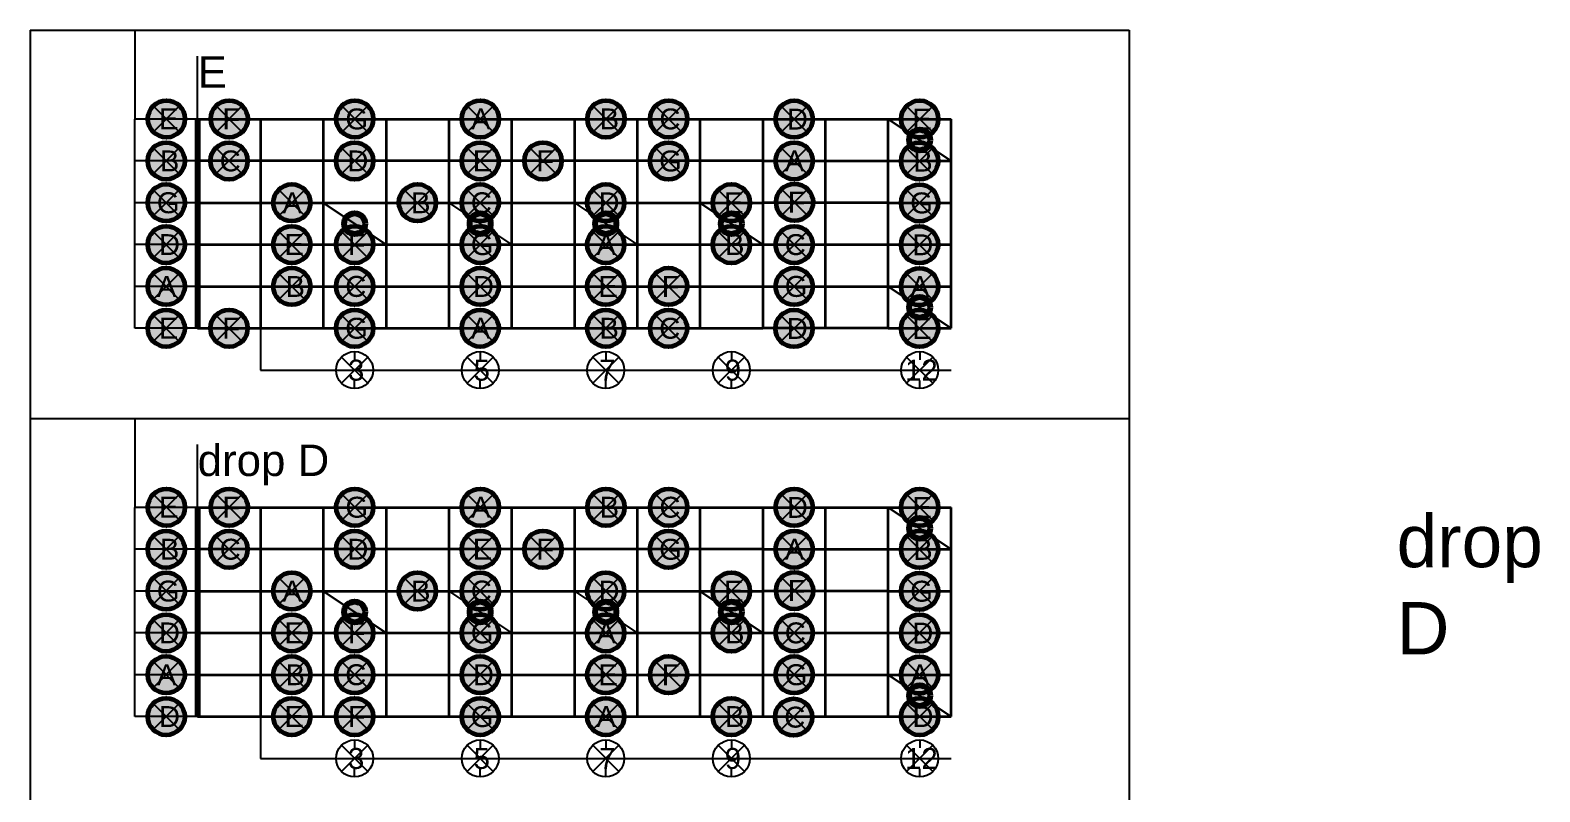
# Model space of a CAD drawing. Header units: inches. Extents: x 25 to 466, y -461 to -164.
# Drawn here: x 177.5 to 466, y -309.9 to -164.2 of the extents above; entities that cross this region are included whole.
import ezdxf

# ---------------------------------------------------------------- set-up
doc = ezdxf.new("R2010")
doc.units = ezdxf.units.IN
doc.header["$MEASUREMENT"] = 0
for name, color, linetype, lineweight in [('0th fret', 7, 'Continuous', 120), ('frets', 7, 'Continuous', 35), ('krugovi', 7, 'Continuous', 60), ('linija1mm', 7, 'Continuous', 100)]:
    doc.layers.add(name, color=color, linetype=linetype, lineweight=lineweight)
doc.layers.add('invisible', color=110, linetype='Continuous', plot=False)
doc.layers.add('naslovi', color=5, linetype='Continuous')
doc.styles.get("Standard").update_dxf_attribs({"font": 'arial.ttf'})

msp = doc.modelspace()

# ---------------------------------------------------------------- hatches: boundary and pattern name
at = {"layer": 'frets'}
h = msp.add_hatch(color=255, dxfattribs=at)
h.dxf.hatch_style = 1
edge = h.paths.add_edge_path()
edge.add_arc((203.49, -181.2), 3.54, 0, 360)
h = msp.add_hatch(color=255, dxfattribs=at)
h.dxf.hatch_style = 1
edge = h.paths.add_edge_path()
edge.add_arc((215.49, -181.2), 3.54, 0, 360)
h = msp.add_hatch(color=255, dxfattribs=at)
h.dxf.hatch_style = 1
edge = h.paths.add_edge_path()
edge.add_arc((239.49, -181.2), 3.54, 0, 360)
h = msp.add_hatch(color=255, dxfattribs=at)
h.dxf.hatch_style = 1
edge = h.paths.add_edge_path()
edge.add_arc((263.49, -181.2), 3.54, 0, 360)
h = msp.add_hatch(color=255, dxfattribs=at)
h.dxf.hatch_style = 1
edge = h.paths.add_edge_path()
edge.add_arc((287.49, -181.2), 3.54, 0, 360)
h = msp.add_hatch(color=255, dxfattribs=at)
h.dxf.hatch_style = 1
edge = h.paths.add_edge_path()
edge.add_arc((299.49, -181.2), 3.54, 0, 360)
h = msp.add_hatch(color=255, dxfattribs=at)
h.dxf.hatch_style = 1
edge = h.paths.add_edge_path()
edge.add_arc((323.46, -181.23), 3.54, 0, 360)
h = msp.add_hatch(color=255, dxfattribs=at)
h.dxf.hatch_style = 1
edge = h.paths.add_edge_path()
edge.add_arc((347.46, -181.23), 3.54, 0, 360)
h = msp.add_hatch(color=255, dxfattribs=at)
h.dxf.hatch_style = 1
edge = h.paths.add_edge_path()
edge.add_arc((203.46, -189.23), 3.54, 0, 360)
h = msp.add_hatch(color=255, dxfattribs=at)
h.dxf.hatch_style = 1
edge = h.paths.add_edge_path()
edge.add_arc((215.46, -189.23), 3.54, 0, 360)
h = msp.add_hatch(color=255, dxfattribs=at)
h.dxf.hatch_style = 1
edge = h.paths.add_edge_path()
edge.add_arc((239.46, -189.23), 3.54, 0, 360)
h = msp.add_hatch(color=255, dxfattribs=at)
h.dxf.hatch_style = 1
edge = h.paths.add_edge_path()
edge.add_arc((263.46, -189.23), 3.54, 0, 360)
h = msp.add_hatch(color=255, dxfattribs=at)
h.dxf.hatch_style = 1
edge = h.paths.add_edge_path()
edge.add_arc((275.46, -189.23), 3.54, 0, 360)
h = msp.add_hatch(color=255, dxfattribs=at)
h.dxf.hatch_style = 1
edge = h.paths.add_edge_path()
edge.add_arc((299.45, -189.24), 3.54, 0, 360)
h = msp.add_hatch(color=255, dxfattribs=at)
h.dxf.hatch_style = 1
edge = h.paths.add_edge_path()
edge.add_arc((323.46, -189.23), 3.54, 0, 360)
h = msp.add_hatch(color=255, dxfattribs=at)
h.dxf.hatch_style = 1
edge = h.paths.add_edge_path()
edge.add_arc((347.43, -189.26), 3.54, 0, 360)
h = msp.add_hatch(color=255, dxfattribs=at)
h.dxf.hatch_style = 1
edge = h.paths.add_edge_path()
edge.add_arc((203.46, -197.23), 3.54, 0, 360)
h = msp.add_hatch(color=255, dxfattribs=at)
h.dxf.hatch_style = 1
edge = h.paths.add_edge_path()
edge.add_arc((227.46, -197.23), 3.54, 0, 360)
h = msp.add_hatch(color=255, dxfattribs=at)
h.dxf.hatch_style = 1
edge = h.paths.add_edge_path()
edge.add_arc((251.46, -197.23), 3.54, 0, 360)
h = msp.add_hatch(color=255, dxfattribs=at)
h.dxf.hatch_style = 1
edge = h.paths.add_edge_path()
edge.add_arc((263.46, -197.23), 3.54, 0, 360)
h = msp.add_hatch(color=255, dxfattribs=at)
h.dxf.hatch_style = 1
edge = h.paths.add_edge_path()
edge.add_arc((287.46, -197.23), 3.54, 0, 360)
h = msp.add_hatch(color=255, dxfattribs=at)
h.dxf.hatch_style = 1
edge = h.paths.add_edge_path()
edge.add_arc((311.46, -197.23), 3.54, 0, 360)
h = msp.add_hatch(color=255, dxfattribs=at)
h.dxf.hatch_style = 1
edge = h.paths.add_edge_path()
edge.add_arc((323.54, -197.14), 3.54, 0, 360)
h = msp.add_hatch(color=255, dxfattribs=at)
h.dxf.hatch_style = 1
edge = h.paths.add_edge_path()
edge.add_arc((347.43, -197.26), 3.54, 0, 360)
h = msp.add_hatch(color=255, dxfattribs=at)
h.dxf.hatch_style = 1
edge = h.paths.add_edge_path()
edge.add_arc((203.46, -205.23), 3.54, 0, 360)
h = msp.add_hatch(color=255, dxfattribs=at)
h.dxf.hatch_style = 1
edge = h.paths.add_edge_path()
edge.add_arc((227.46, -205.23), 3.54, 0, 360)
h = msp.add_hatch(color=255, dxfattribs=at)
h.dxf.hatch_style = 1
edge = h.paths.add_edge_path()
edge.add_arc((239.46, -205.23), 3.54, 0, 360)
h = msp.add_hatch(color=255, dxfattribs=at)
h.dxf.hatch_style = 1
edge = h.paths.add_edge_path()
edge.add_arc((263.46, -205.23), 3.54, 0, 360)
h = msp.add_hatch(color=255, dxfattribs=at)
h.dxf.hatch_style = 1
edge = h.paths.add_edge_path()
edge.add_arc((287.46, -205.23), 3.54, 0, 360)
h = msp.add_hatch(color=255, dxfattribs=at)
h.dxf.hatch_style = 1
edge = h.paths.add_edge_path()
edge.add_arc((311.46, -205.23), 3.54, 0, 360)
h = msp.add_hatch(color=255, dxfattribs=at)
h.dxf.hatch_style = 1
edge = h.paths.add_edge_path()
edge.add_arc((323.46, -205.23), 3.54, 0, 360)
h = msp.add_hatch(color=255, dxfattribs=at)
h.dxf.hatch_style = 1
edge = h.paths.add_edge_path()
edge.add_arc((347.43, -205.26), 3.54, 0, 360)
h = msp.add_hatch(color=255, dxfattribs=at)
h.dxf.hatch_style = 1
edge = h.paths.add_edge_path()
edge.add_arc((203.46, -213.23), 3.54, 0, 360)
h = msp.add_hatch(color=255, dxfattribs=at)
h.dxf.hatch_style = 1
edge = h.paths.add_edge_path()
edge.add_arc((227.46, -213.23), 3.54, 0, 360)
h = msp.add_hatch(color=255, dxfattribs=at)
h.dxf.hatch_style = 1
edge = h.paths.add_edge_path()
edge.add_arc((239.46, -213.23), 3.54, 0, 360)
h = msp.add_hatch(color=255, dxfattribs=at)
h.dxf.hatch_style = 1
edge = h.paths.add_edge_path()
edge.add_arc((263.46, -213.23), 3.54, 0, 360)
h = msp.add_hatch(color=255, dxfattribs=at)
h.dxf.hatch_style = 1
edge = h.paths.add_edge_path()
edge.add_arc((287.46, -213.23), 3.54, 0, 360)
h = msp.add_hatch(color=255, dxfattribs=at)
h.dxf.hatch_style = 1
edge = h.paths.add_edge_path()
edge.add_arc((299.46, -213.23), 3.54, 0, 360)
h = msp.add_hatch(color=255, dxfattribs=at)
h.dxf.hatch_style = 1
edge = h.paths.add_edge_path()
edge.add_arc((323.46, -213.23), 3.54, 0, 360)
h = msp.add_hatch(color=255, dxfattribs=at)
h.dxf.hatch_style = 1
edge = h.paths.add_edge_path()
edge.add_arc((347.43, -213.26), 3.54, 0, 360)
h = msp.add_hatch(color=255, dxfattribs=at)
h.dxf.hatch_style = 1
edge = h.paths.add_edge_path()
edge.add_arc((203.46, -221.23), 3.54, 0, 360)
h = msp.add_hatch(color=255, dxfattribs=at)
h.dxf.hatch_style = 1
edge = h.paths.add_edge_path()
edge.add_arc((215.46, -221.23), 3.54, 0, 360)
h = msp.add_hatch(color=255, dxfattribs=at)
h.dxf.hatch_style = 1
edge = h.paths.add_edge_path()
edge.add_arc((239.46, -221.23), 3.54, 0, 360)
h = msp.add_hatch(color=255, dxfattribs=at)
h.dxf.hatch_style = 1
edge = h.paths.add_edge_path()
edge.add_arc((263.46, -221.23), 3.54, 0, 360)
h = msp.add_hatch(color=255, dxfattribs=at)
h.dxf.hatch_style = 1
edge = h.paths.add_edge_path()
edge.add_arc((287.46, -221.23), 3.54, 0, 360)
h = msp.add_hatch(color=255, dxfattribs=at)
h.dxf.hatch_style = 1
edge = h.paths.add_edge_path()
edge.add_arc((299.46, -221.23), 3.54, 0, 360)
h = msp.add_hatch(color=255, dxfattribs=at)
h.dxf.hatch_style = 1
edge = h.paths.add_edge_path()
edge.add_arc((323.43, -221.26), 3.54, 0, 360)
h = msp.add_hatch(color=255, dxfattribs=at)
h.dxf.hatch_style = 1
edge = h.paths.add_edge_path()
edge.add_arc((347.43, -221.26), 3.54, 0, 360)
h = msp.add_hatch(color=255, dxfattribs=at)
h.dxf.hatch_style = 1
edge = h.paths.add_edge_path()
edge.add_arc((203.49, -255.45), 3.54, 0, 360)
h = msp.add_hatch(color=255, dxfattribs=at)
h.dxf.hatch_style = 1
edge = h.paths.add_edge_path()
edge.add_arc((215.49, -255.45), 3.54, 0, 360)
h = msp.add_hatch(color=255, dxfattribs=at)
h.dxf.hatch_style = 1
edge = h.paths.add_edge_path()
edge.add_arc((239.49, -255.45), 3.54, 0, 360)
h = msp.add_hatch(color=255, dxfattribs=at)
h.dxf.hatch_style = 1
edge = h.paths.add_edge_path()
edge.add_arc((263.49, -255.45), 3.54, 0, 360)
h = msp.add_hatch(color=255, dxfattribs=at)
h.dxf.hatch_style = 1
edge = h.paths.add_edge_path()
edge.add_arc((287.49, -255.45), 3.54, 0, 360)
h = msp.add_hatch(color=255, dxfattribs=at)
h.dxf.hatch_style = 1
edge = h.paths.add_edge_path()
edge.add_arc((299.49, -255.45), 3.54, 0, 360)
h = msp.add_hatch(color=255, dxfattribs=at)
h.dxf.hatch_style = 1
edge = h.paths.add_edge_path()
edge.add_arc((323.46, -255.48), 3.54, 0, 360)
h = msp.add_hatch(color=255, dxfattribs=at)
h.dxf.hatch_style = 1
edge = h.paths.add_edge_path()
edge.add_arc((347.46, -255.48), 3.54, 0, 360)
h = msp.add_hatch(color=255, dxfattribs=at)
h.dxf.hatch_style = 1
edge = h.paths.add_edge_path()
edge.add_arc((203.46, -263.48), 3.54, 0, 360)
h = msp.add_hatch(color=255, dxfattribs=at)
h.dxf.hatch_style = 1
edge = h.paths.add_edge_path()
edge.add_arc((215.46, -263.48), 3.54, 0, 360)
h = msp.add_hatch(color=255, dxfattribs=at)
h.dxf.hatch_style = 1
edge = h.paths.add_edge_path()
edge.add_arc((239.46, -263.48), 3.54, 0, 360)
h = msp.add_hatch(color=255, dxfattribs=at)
h.dxf.hatch_style = 1
edge = h.paths.add_edge_path()
edge.add_arc((263.46, -263.48), 3.54, 0, 360)
h = msp.add_hatch(color=255, dxfattribs=at)
h.dxf.hatch_style = 1
edge = h.paths.add_edge_path()
edge.add_arc((275.46, -263.48), 3.54, 0, 360)
h = msp.add_hatch(color=255, dxfattribs=at)
h.dxf.hatch_style = 1
edge = h.paths.add_edge_path()
edge.add_arc((299.45, -263.49), 3.54, 0, 360)
h = msp.add_hatch(color=255, dxfattribs=at)
h.dxf.hatch_style = 1
edge = h.paths.add_edge_path()
edge.add_arc((323.46, -263.48), 3.54, 0, 360)
h = msp.add_hatch(color=255, dxfattribs=at)
h.dxf.hatch_style = 1
edge = h.paths.add_edge_path()
edge.add_arc((347.43, -263.51), 3.54, 0, 360)
h = msp.add_hatch(color=255, dxfattribs=at)
h.dxf.hatch_style = 1
edge = h.paths.add_edge_path()
edge.add_arc((203.46, -271.48), 3.54, 0, 360)
h = msp.add_hatch(color=255, dxfattribs=at)
h.dxf.hatch_style = 1
edge = h.paths.add_edge_path()
edge.add_arc((227.46, -271.48), 3.54, 0, 360)
h = msp.add_hatch(color=255, dxfattribs=at)
h.dxf.hatch_style = 1
edge = h.paths.add_edge_path()
edge.add_arc((251.46, -271.48), 3.54, 0, 360)
h = msp.add_hatch(color=255, dxfattribs=at)
h.dxf.hatch_style = 1
edge = h.paths.add_edge_path()
edge.add_arc((263.46, -271.48), 3.54, 0, 360)
h = msp.add_hatch(color=255, dxfattribs=at)
h.dxf.hatch_style = 1
edge = h.paths.add_edge_path()
edge.add_arc((287.46, -271.48), 3.54, 0, 360)
h = msp.add_hatch(color=255, dxfattribs=at)
h.dxf.hatch_style = 1
edge = h.paths.add_edge_path()
edge.add_arc((311.46, -271.48), 3.54, 0, 360)
h = msp.add_hatch(color=255, dxfattribs=at)
h.dxf.hatch_style = 1
edge = h.paths.add_edge_path()
edge.add_arc((323.54, -271.39), 3.54, 0, 360)
h = msp.add_hatch(color=255, dxfattribs=at)
h.dxf.hatch_style = 1
edge = h.paths.add_edge_path()
edge.add_arc((347.43, -271.51), 3.54, 0, 360)
h = msp.add_hatch(color=255, dxfattribs=at)
h.dxf.hatch_style = 1
edge = h.paths.add_edge_path()
edge.add_arc((203.46, -279.48), 3.54, 0, 360)
h = msp.add_hatch(color=255, dxfattribs=at)
h.dxf.hatch_style = 1
edge = h.paths.add_edge_path()
edge.add_arc((227.46, -279.48), 3.54, 0, 360)
h = msp.add_hatch(color=255, dxfattribs=at)
h.dxf.hatch_style = 1
edge = h.paths.add_edge_path()
edge.add_arc((239.46, -279.48), 3.54, 0, 360)
h = msp.add_hatch(color=255, dxfattribs=at)
h.dxf.hatch_style = 1
edge = h.paths.add_edge_path()
edge.add_arc((263.46, -279.48), 3.54, 0, 360)
h = msp.add_hatch(color=255, dxfattribs=at)
h.dxf.hatch_style = 1
edge = h.paths.add_edge_path()
edge.add_arc((287.46, -279.48), 3.54, 0, 360)
h = msp.add_hatch(color=255, dxfattribs=at)
h.dxf.hatch_style = 1
edge = h.paths.add_edge_path()
edge.add_arc((311.46, -279.48), 3.54, 0, 360)
h = msp.add_hatch(color=255, dxfattribs=at)
h.dxf.hatch_style = 1
edge = h.paths.add_edge_path()
edge.add_arc((323.46, -279.48), 3.54, 0, 360)
h = msp.add_hatch(color=255, dxfattribs=at)
h.dxf.hatch_style = 1
edge = h.paths.add_edge_path()
edge.add_arc((347.43, -279.51), 3.54, 0, 360)
h = msp.add_hatch(color=255, dxfattribs=at)
h.dxf.hatch_style = 1
edge = h.paths.add_edge_path()
edge.add_arc((203.46, -287.48), 3.54, 0, 360)
h = msp.add_hatch(color=255, dxfattribs=at)
h.dxf.hatch_style = 1
edge = h.paths.add_edge_path()
edge.add_arc((227.46, -287.48), 3.54, 0, 360)
h = msp.add_hatch(color=255, dxfattribs=at)
h.dxf.hatch_style = 1
edge = h.paths.add_edge_path()
edge.add_arc((239.46, -287.48), 3.54, 0, 360)
h = msp.add_hatch(color=255, dxfattribs=at)
h.dxf.hatch_style = 1
edge = h.paths.add_edge_path()
edge.add_arc((263.46, -287.48), 3.54, 0, 360)
h = msp.add_hatch(color=255, dxfattribs=at)
h.dxf.hatch_style = 1
edge = h.paths.add_edge_path()
edge.add_arc((287.46, -287.48), 3.54, 0, 360)
h = msp.add_hatch(color=255, dxfattribs=at)
h.dxf.hatch_style = 1
edge = h.paths.add_edge_path()
edge.add_arc((299.46, -287.48), 3.54, 0, 360)
h = msp.add_hatch(color=255, dxfattribs=at)
h.dxf.hatch_style = 1
edge = h.paths.add_edge_path()
edge.add_arc((323.46, -287.48), 3.54, 0, 360)
h = msp.add_hatch(color=255, dxfattribs=at)
h.dxf.hatch_style = 1
edge = h.paths.add_edge_path()
edge.add_arc((347.43, -287.51), 3.54, 0, 360)
h = msp.add_hatch(color=255, dxfattribs=at)
h.dxf.hatch_style = 1
edge = h.paths.add_edge_path()
edge.add_arc((203.46, -295.48), 3.54, 0, 360)
h = msp.add_hatch(color=255, dxfattribs=at)
h.dxf.hatch_style = 1
edge = h.paths.add_edge_path()
edge.add_arc((227.46, -295.48), 3.54, 0, 360)
h = msp.add_hatch(color=255, dxfattribs=at)
h.dxf.hatch_style = 1
edge = h.paths.add_edge_path()
edge.add_arc((239.46, -295.48), 3.54, 0, 360)
h = msp.add_hatch(color=255, dxfattribs=at)
h.dxf.hatch_style = 1
edge = h.paths.add_edge_path()
edge.add_arc((263.46, -295.48), 3.54, 0, 360)
h = msp.add_hatch(color=255, dxfattribs=at)
h.dxf.hatch_style = 1
edge = h.paths.add_edge_path()
edge.add_arc((287.46, -295.48), 3.54, 0, 360)
h = msp.add_hatch(color=255, dxfattribs=at)
h.dxf.hatch_style = 1
edge = h.paths.add_edge_path()
edge.add_arc((311.46, -295.48), 3.54, 0, 360)
h = msp.add_hatch(color=255, dxfattribs=at)
h.dxf.hatch_style = 1
edge = h.paths.add_edge_path()
edge.add_arc((323.35, -295.59), 3.54, 0, 360)
h = msp.add_hatch(color=255, dxfattribs=at)
h.dxf.hatch_style = 1
edge = h.paths.add_edge_path()
edge.add_arc((347.46, -295.48), 3.54, 0, 360)
at = {"layer": 'linija1mm'}
h = msp.add_hatch(color=256, dxfattribs=at)
h.dxf.hatch_style = 1
edge = h.paths.add_edge_path()
edge.add_arc((347.46, -185.23), 2, 0, 360)
h = msp.add_hatch(color=256, dxfattribs=at)
h.dxf.hatch_style = 1
edge = h.paths.add_edge_path()
edge.add_arc((239.46, -201.23), 2, 0, 360)
h = msp.add_hatch(color=256, dxfattribs=at)
h.dxf.hatch_style = 1
edge = h.paths.add_edge_path()
edge.add_arc((263.46, -201.23), 2, 0, 360)
h = msp.add_hatch(color=256, dxfattribs=at)
h.dxf.hatch_style = 1
edge = h.paths.add_edge_path()
edge.add_arc((287.46, -201.23), 2, 0, 360)
h = msp.add_hatch(color=256, dxfattribs=at)
h.dxf.hatch_style = 1
edge = h.paths.add_edge_path()
edge.add_arc((311.46, -201.23), 2, 0, 360)
h = msp.add_hatch(color=256, dxfattribs=at)
h.dxf.hatch_style = 1
edge = h.paths.add_edge_path()
edge.add_arc((347.46, -217.23), 2, 0, 360)
h = msp.add_hatch(color=256, dxfattribs=at)
h.dxf.hatch_style = 1
edge = h.paths.add_edge_path()
edge.add_arc((347.46, -259.48), 2, 0, 360)
h = msp.add_hatch(color=256, dxfattribs=at)
h.dxf.hatch_style = 1
edge = h.paths.add_edge_path()
edge.add_arc((239.46, -275.48), 2, 0, 360)
h = msp.add_hatch(color=256, dxfattribs=at)
h.dxf.hatch_style = 1
edge = h.paths.add_edge_path()
edge.add_arc((263.46, -275.48), 2, 0, 360)
h = msp.add_hatch(color=256, dxfattribs=at)
h.dxf.hatch_style = 1
edge = h.paths.add_edge_path()
edge.add_arc((287.46, -275.48), 2, 0, 360)
h = msp.add_hatch(color=256, dxfattribs=at)
h.dxf.hatch_style = 1
edge = h.paths.add_edge_path()
edge.add_arc((311.46, -275.48), 2, 0, 360)
h = msp.add_hatch(color=256, dxfattribs=at)
h.dxf.hatch_style = 1
edge = h.paths.add_edge_path()
edge.add_arc((347.46, -291.48), 2, 0, 360)

# ---------------------------------------------------------------- linework, layer by layer
for p, q in [((284.99, -178.7), (289.99, -183.7)), ((289.99, -178.7), (284.99, -183.7)), ((200.96, -186.73), (205.96, -191.73)), ((205.96, -186.73), (200.96, -191.73)), ((344.93, -186.76), (349.93, -191.76)), ((349.93, -186.76), (344.93, -191.76)), ((248.96, -194.73), (253.96, -199.73)), ((253.96, -194.73), (248.96, -199.73)), ((308.96, -202.73), (313.96, -207.73)), ((313.96, -202.73), (308.96, -207.73)), ((224.96, -210.73), (229.96, -215.73)), ((229.96, -210.73), (224.96, -215.73)), ((284.96, -218.73), (289.96, -223.73)), ((289.96, -218.73), (284.96, -223.73)), ((177.46, -238.48), (387.46, -238.48)), ((284.99, -252.95), (289.99, -257.95)), ((289.99, -252.95), (284.99, -257.95)), ((200.96, -260.98), (205.96, -265.98)), ((205.96, -260.98), (200.96, -265.98)), ((344.93, -261.01), (349.93, -266.01)), ((349.93, -261.01), (344.93, -266.01)), ((248.96, -268.98), (253.96, -273.98)), ((253.96, -268.98), (248.96, -273.98)), ((308.96, -276.98), (313.96, -281.98)), ((313.96, -276.98), (308.96, -281.98)), ((224.96, -284.98), (229.96, -289.98)), ((229.96, -284.98), (224.96, -289.98)), ((308.96, -292.98), (313.96, -297.98)), ((313.96, -292.98), (308.96, -297.98))]:
    msp.add_line(p, q)
at = {"layer": '0th fret'}
for p, q in [((209.46, -181.23), (209.46, -221.23)), ((209.46, -255.48), (209.46, -295.48))]:
    msp.add_line(p, q, dxfattribs=at)
at = {"layer": 'frets'}
for p, q in [((209.46, -181.23), (221.46, -181.23)), ((209.46, -181.23), (221.46, -181.23)), ((209.46, -181.23), (209.46, -221.23)), ((221.46, -181.23), (233.46, -181.23)), ((221.46, -181.23), (233.46, -181.23)), ((221.46, -181.23), (221.46, -221.23)), ((221.46, -181.23), (221.46, -221.23)), ((233.46, -181.23), (245.46, -181.23)), ((233.46, -181.23), (233.46, -221.23)), ((245.46, -181.23), (257.46, -181.23)), ((245.46, -181.23), (245.46, -221.23)), ((257.46, -181.23), (269.46, -181.23)), ((257.46, -181.23), (257.46, -221.23)), ((269.46, -181.23), (281.46, -181.23)), ((269.46, -181.23), (269.46, -221.23)), ((281.46, -181.23), (293.46, -181.23)), ((281.46, -181.23), (281.46, -221.23)), ((293.46, -181.23), (305.46, -181.23)), ((293.46, -181.23), (293.46, -221.23)), ((305.46, -181.23), (317.46, -181.23)), ((305.46, -181.23), (305.46, -221.23)), ((317.46, -181.23), (317.46, -221.23)), ((317.46, -181.23), (329.46, -181.23)), ((329.46, -221.23), (329.46, -181.23)), ((329.46, -181.23), (341.46, -181.23)), ((341.46, -181.23), (353.46, -181.23)), ((341.46, -221.23), (341.46, -181.23)), ((353.46, -221.23), (353.46, -181.23)), ((221.46, -189.23), (209.46, -189.23)), ((221.46, -189.23), (209.46, -189.23)), ((233.46, -189.23), (221.46, -189.23)), ((233.46, -189.23), (221.46, -189.23)), ((245.46, -189.23), (233.46, -189.23)), ((257.46, -189.23), (245.46, -189.23)), ((269.46, -189.23), (257.46, -189.23)), ((281.46, -189.23), (269.46, -189.23)), ((293.46, -189.23), (281.46, -189.23)), ((305.46, -189.23), (293.46, -189.23)), ((317.46, -189.23), (305.46, -189.23)), ((317.46, -189.23), (329.46, -189.23)), ((329.46, -189.23), (341.46, -189.23)), ((341.46, -189.23), (353.46, -189.23)), ((209.46, -197.23), (221.46, -197.23)), ((209.46, -197.23), (221.46, -197.23)), ((221.46, -197.23), (233.46, -197.23)), ((221.46, -197.23), (233.46, -197.23)), ((233.46, -197.23), (245.46, -197.23)), ((245.46, -197.23), (257.46, -197.23)), ((257.46, -197.23), (269.46, -197.23)), ((269.46, -197.23), (281.46, -197.23)), ((281.46, -197.23), (293.46, -197.23)), ((293.46, -197.23), (305.46, -197.23)), ((305.46, -197.23), (317.46, -197.23)), ((329.46, -197.23), (317.46, -197.23)), ((341.46, -197.23), (329.46, -197.23)), ((341.46, -197.23), (353.46, -197.23)), ((209.46, -205.23), (221.46, -205.23)), ((209.46, -205.23), (221.46, -205.23)), ((221.46, -205.23), (233.46, -205.23)), ((221.46, -205.23), (233.46, -205.23)), ((233.46, -205.23), (245.46, -205.23)), ((245.46, -205.23), (257.46, -205.23)), ((257.46, -205.23), (269.46, -205.23)), ((269.46, -205.23), (281.46, -205.23)), ((281.46, -205.23), (293.46, -205.23)), ((293.46, -205.23), (305.46, -205.23)), ((305.46, -205.23), (317.46, -205.23)), ((317.46, -205.23), (329.46, -205.23)), ((329.46, -205.23), (341.46, -205.23)), ((341.46, -205.23), (353.46, -205.23)), ((209.46, -213.23), (221.46, -213.23)), ((209.46, -213.23), (221.46, -213.23)), ((221.46, -213.23), (233.46, -213.23)), ((221.46, -213.23), (233.46, -213.23)), ((233.46, -213.23), (245.46, -213.23)), ((245.46, -213.23), (257.46, -213.23)), ((257.46, -213.23), (269.46, -213.23)), ((269.46, -213.23), (281.46, -213.23)), ((281.46, -213.23), (293.46, -213.23)), ((293.46, -213.23), (305.46, -213.23)), ((305.46, -213.23), (317.46, -213.23)), ((317.46, -213.23), (329.46, -213.23)), ((329.46, -213.23), (341.46, -213.23)), ((341.46, -213.23), (353.46, -213.23)), ((209.46, -221.23), (221.46, -221.23)), ((209.46, -221.23), (221.46, -221.23)), ((221.46, -221.23), (233.46, -221.23)), ((221.46, -221.23), (233.46, -221.23)), ((233.46, -221.23), (245.46, -221.23)), ((245.46, -221.23), (257.46, -221.23)), ((257.46, -221.23), (269.46, -221.23)), ((269.46, -221.23), (281.46, -221.23)), ((281.46, -221.23), (293.46, -221.23)), ((293.46, -221.23), (305.46, -221.23)), ((305.46, -221.23), (317.46, -221.23)), ((329.46, -221.23), (317.46, -221.23)), ((341.46, -221.23), (329.46, -221.23)), ((341.46, -221.23), (353.46, -221.23)), ((209.46, -255.48), (221.46, -255.48)), ((209.46, -255.48), (221.46, -255.48)), ((209.46, -255.48), (209.46, -295.48)), ((221.46, -255.48), (233.46, -255.48)), ((221.46, -255.48), (233.46, -255.48)), ((221.46, -255.48), (221.46, -295.48)), ((221.46, -255.48), (221.46, -295.48)), ((233.46, -255.48), (245.46, -255.48)), ((233.46, -255.48), (233.46, -295.48)), ((245.46, -255.48), (257.46, -255.48)), ((245.46, -255.48), (245.46, -295.48)), ((257.46, -255.48), (269.46, -255.48)), ((257.46, -255.48), (257.46, -295.48)), ((269.46, -255.48), (281.46, -255.48)), ((269.46, -255.48), (269.46, -295.48)), ((281.46, -255.48), (293.46, -255.48)), ((281.46, -255.48), (281.46, -295.48)), ((293.46, -255.48), (305.46, -255.48)), ((293.46, -255.48), (293.46, -295.48)), ((305.46, -255.48), (317.46, -255.48)), ((305.46, -255.48), (305.46, -295.48)), ((317.46, -255.48), (317.46, -295.48)), ((317.46, -255.48), (329.46, -255.48)), ((329.46, -295.48), (329.46, -255.48)), ((329.46, -255.48), (341.46, -255.48)), ((341.46, -255.48), (353.46, -255.48)), ((341.46, -295.48), (341.46, -255.48)), ((353.46, -295.48), (353.46, -255.48)), ((221.46, -263.48), (209.46, -263.48)), ((221.46, -263.48), (209.46, -263.48)), ((233.46, -263.48), (221.46, -263.48)), ((233.46, -263.48), (221.46, -263.48)), ((245.46, -263.48), (233.46, -263.48)), ((257.46, -263.48), (245.46, -263.48)), ((269.46, -263.48), (257.46, -263.48)), ((281.46, -263.48), (269.46, -263.48)), ((293.46, -263.48), (281.46, -263.48)), ((305.46, -263.48), (293.46, -263.48)), ((317.46, -263.48), (305.46, -263.48)), ((317.46, -263.48), (329.46, -263.48)), ((329.46, -263.48), (341.46, -263.48)), ((341.46, -263.48), (353.46, -263.48)), ((209.46, -271.48), (221.46, -271.48)), ((209.46, -271.48), (221.46, -271.48)), ((221.46, -271.48), (233.46, -271.48)), ((221.46, -271.48), (233.46, -271.48)), ((233.46, -271.48), (245.46, -271.48)), ((245.46, -271.48), (257.46, -271.48)), ((257.46, -271.48), (269.46, -271.48)), ((269.46, -271.48), (281.46, -271.48)), ((281.46, -271.48), (293.46, -271.48)), ((293.46, -271.48), (305.46, -271.48)), ((305.46, -271.48), (317.46, -271.48)), ((329.46, -271.48), (317.46, -271.48)), ((341.46, -271.48), (329.46, -271.48)), ((341.46, -271.48), (353.46, -271.48)), ((209.46, -279.48), (221.46, -279.48)), ((209.46, -279.48), (221.46, -279.48)), ((221.46, -279.48), (233.46, -279.48)), ((221.46, -279.48), (233.46, -279.48)), ((233.46, -279.48), (245.46, -279.48)), ((245.46, -279.48), (257.46, -279.48)), ((257.46, -279.48), (269.46, -279.48)), ((269.46, -279.48), (281.46, -279.48)), ((281.46, -279.48), (293.46, -279.48)), ((293.46, -279.48), (305.46, -279.48)), ((305.46, -279.48), (317.46, -279.48)), ((317.46, -279.48), (329.46, -279.48)), ((329.46, -279.48), (341.46, -279.48)), ((341.46, -279.48), (353.46, -279.48)), ((209.46, -287.48), (221.46, -287.48)), ((209.46, -287.48), (221.46, -287.48)), ((221.46, -287.48), (233.46, -287.48)), ((221.46, -287.48), (233.46, -287.48)), ((233.46, -287.48), (245.46, -287.48)), ((245.46, -287.48), (257.46, -287.48)), ((257.46, -287.48), (269.46, -287.48)), ((269.46, -287.48), (281.46, -287.48)), ((281.46, -287.48), (293.46, -287.48)), ((293.46, -287.48), (305.46, -287.48)), ((305.46, -287.48), (317.46, -287.48)), ((317.46, -287.48), (329.46, -287.48)), ((329.46, -287.48), (341.46, -287.48)), ((341.46, -287.48), (353.46, -287.48)), ((209.46, -295.48), (221.46, -295.48)), ((221.46, -295.48), (233.46, -295.48)), ((233.46, -295.48), (245.46, -295.48)), ((245.46, -295.48), (257.46, -295.48)), ((257.46, -295.48), (269.46, -295.48)), ((269.46, -295.48), (281.46, -295.48)), ((281.46, -295.48), (293.46, -295.48)), ((293.46, -295.48), (305.46, -295.48)), ((305.46, -295.48), (317.46, -295.48)), ((317.46, -295.48), (329.46, -295.48)), ((329.46, -295.48), (341.46, -295.48)), ((341.46, -295.48), (353.46, -295.48))]:
    msp.add_line(p, q, dxfattribs=at)
at = {"layer": 'invisible'}
for p, q in [((177.46, -164.23), (177.46, -312.73)), ((177.46, -164.23), (387.46, -164.23)), ((197.46, -164.23), (197.46, -181.23)), ((387.46, -164.23), (387.46, -312.73)), ((209.46, -181.23), (209.46, -169.23)), ((200.99, -178.7), (205.99, -183.7)), ((205.99, -178.7), (200.99, -183.7)), ((212.99, -178.7), (217.99, -183.7)), ((217.99, -178.7), (212.99, -183.7)), ((236.99, -178.7), (241.99, -183.7)), ((241.99, -178.7), (236.99, -183.7)), ((260.99, -178.7), (265.99, -183.7)), ((265.99, -178.7), (260.99, -183.7)), ((296.99, -178.7), (301.99, -183.7)), ((301.99, -178.7), (296.99, -183.7)), ((320.96, -178.73), (325.96, -183.73)), ((325.96, -178.73), (320.96, -183.73)), ((344.96, -178.73), (349.96, -183.73)), ((349.96, -178.73), (344.96, -183.73)), ((209.46, -181.23), (197.46, -181.23)), ((197.46, -221.23), (197.46, -181.23)), ((341.46, -181.23), (353.46, -189.23)), ((212.96, -186.73), (217.96, -191.73)), ((217.96, -186.73), (212.96, -191.73)), ((236.96, -186.73), (241.96, -191.73)), ((241.96, -186.73), (236.96, -191.73)), ((260.96, -186.73), (265.96, -191.73)), ((265.96, -186.73), (260.96, -191.73)), ((272.96, -186.73), (277.96, -191.73)), ((277.96, -186.73), (272.96, -191.73)), ((296.95, -186.74), (301.95, -191.74)), ((301.95, -186.74), (296.95, -191.74)), ((320.96, -186.73), (325.96, -191.73)), ((325.96, -186.73), (320.96, -191.73)), ((209.46, -189.23), (197.46, -189.23)), ((200.96, -194.73), (205.96, -199.73)), ((205.96, -194.73), (200.96, -199.73)), ((224.96, -194.73), (229.96, -199.73)), ((229.96, -194.73), (224.96, -199.73)), ((260.96, -194.73), (265.96, -199.73)), ((265.96, -194.73), (260.96, -199.73)), ((284.96, -194.73), (289.96, -199.73)), ((289.96, -194.73), (284.96, -199.73)), ((308.96, -194.73), (313.96, -199.73)), ((313.96, -194.73), (308.96, -199.73)), ((321.04, -194.64), (326.04, -199.64)), ((326.04, -194.64), (321.04, -199.64)), ((344.93, -194.76), (349.93, -199.76)), ((349.93, -194.76), (344.93, -199.76)), ((209.46, -197.23), (197.46, -197.23)), ((233.46, -197.23), (245.46, -205.23)), ((257.46, -197.23), (269.46, -205.23)), ((281.46, -197.23), (293.46, -205.23)), ((305.46, -197.23), (317.46, -205.23)), ((200.96, -202.73), (205.96, -207.73)), ((205.96, -202.73), (200.96, -207.73)), ((224.96, -202.73), (229.96, -207.73)), ((229.96, -202.73), (224.96, -207.73)), ((236.96, -202.73), (241.96, -207.73)), ((241.96, -202.73), (236.96, -207.73)), ((260.96, -202.73), (265.96, -207.73)), ((265.96, -202.73), (260.96, -207.73)), ((284.96, -202.73), (289.96, -207.73)), ((289.96, -202.73), (284.96, -207.73)), ((320.96, -202.73), (325.96, -207.73)), ((325.96, -202.73), (320.96, -207.73)), ((344.93, -202.76), (349.93, -207.76)), ((349.93, -202.76), (344.93, -207.76)), ((209.46, -205.23), (197.46, -205.23)), ((209.46, -213.23), (197.46, -213.23)), ((200.96, -210.73), (205.96, -215.73)), ((205.96, -210.73), (200.96, -215.73)), ((236.96, -210.73), (241.96, -215.73)), ((241.96, -210.73), (236.96, -215.73)), ((260.96, -210.73), (265.96, -215.73)), ((265.96, -210.73), (260.96, -215.73)), ((284.96, -210.73), (289.96, -215.73)), ((289.96, -210.73), (284.96, -215.73)), ((296.96, -210.73), (301.96, -215.73)), ((301.96, -210.73), (296.96, -215.73)), ((320.96, -210.73), (325.96, -215.73)), ((325.96, -210.73), (320.96, -215.73)), ((341.46, -213.23), (353.46, -221.23)), ((344.93, -210.76), (349.93, -215.76)), ((349.93, -210.76), (344.93, -215.76)), ((200.96, -218.73), (205.96, -223.73)), ((205.96, -218.73), (200.96, -223.73)), ((212.96, -218.73), (217.96, -223.73)), ((217.96, -218.73), (212.96, -223.73)), ((236.96, -218.73), (241.96, -223.73)), ((241.96, -218.73), (236.96, -223.73)), ((260.96, -218.73), (265.96, -223.73)), ((265.96, -218.73), (260.96, -223.73)), ((296.96, -218.73), (301.96, -223.73)), ((301.96, -218.73), (296.96, -223.73)), ((320.93, -218.76), (325.93, -223.76)), ((325.93, -218.76), (320.93, -223.76)), ((344.93, -218.76), (349.93, -223.76)), ((349.93, -218.76), (344.93, -223.76)), ((209.46, -221.23), (197.46, -221.23)), ((221.46, -221.23), (221.46, -229.23)), ((236.96, -226.73), (241.96, -231.73)), ((241.96, -226.73), (236.96, -231.73)), ((239.46, -225.69), (239.46, -227.24)), ((260.96, -226.73), (265.96, -231.73)), ((265.96, -226.73), (260.96, -231.73)), ((263.46, -225.69), (263.46, -227.24)), ((284.96, -226.73), (289.96, -231.73)), ((289.96, -226.73), (284.96, -231.73)), ((287.46, -225.69), (287.46, -227.24)), ((308.96, -226.73), (313.96, -231.73)), ((313.96, -226.73), (308.96, -231.73)), ((311.46, -225.69), (311.46, -227.24)), ((344.96, -226.73), (349.96, -231.73)), ((349.96, -226.73), (344.96, -231.73)), ((347.46, -225.69), (347.46, -227.24)), ((221.46, -229.23), (233.46, -229.23)), ((233.46, -229.23), (245.46, -229.23)), ((245.46, -229.23), (257.46, -229.23)), ((257.46, -229.23), (269.46, -229.23)), ((269.46, -229.23), (281.46, -229.23)), ((281.46, -229.23), (293.46, -229.23)), ((293.46, -229.23), (305.46, -229.23)), ((305.46, -229.23), (317.46, -229.23)), ((317.46, -229.23), (329.46, -229.23)), ((329.46, -229.23), (341.46, -229.23)), ((341.46, -229.23), (353.46, -229.23)), ((239.46, -232.76), (239.46, -231.21)), ((263.46, -232.76), (263.46, -231.21)), ((287.46, -232.76), (287.46, -231.21)), ((311.46, -232.76), (311.46, -231.21)), ((347.46, -232.76), (347.46, -231.21)), ((177.46, -238.48), (197.46, -238.48)), ((197.46, -238.48), (197.46, -255.48)), ((209.46, -255.48), (209.46, -243.48)), ((200.99, -252.95), (205.99, -257.95)), ((205.99, -252.95), (200.99, -257.95)), ((212.99, -252.95), (217.99, -257.95)), ((217.99, -252.95), (212.99, -257.95)), ((236.99, -252.95), (241.99, -257.95)), ((241.99, -252.95), (236.99, -257.95)), ((260.99, -252.95), (265.99, -257.95)), ((265.99, -252.95), (260.99, -257.95)), ((296.99, -252.95), (301.99, -257.95)), ((301.99, -252.95), (296.99, -257.95)), ((320.96, -252.98), (325.96, -257.98)), ((325.96, -252.98), (320.96, -257.98)), ((344.96, -252.98), (349.96, -257.98)), ((349.96, -252.98), (344.96, -257.98)), ((209.46, -255.48), (197.46, -255.48)), ((197.46, -295.48), (197.46, -255.48)), ((341.46, -255.48), (353.46, -263.48)), ((212.96, -260.98), (217.96, -265.98)), ((217.96, -260.98), (212.96, -265.98)), ((236.96, -260.98), (241.96, -265.98)), ((241.96, -260.98), (236.96, -265.98)), ((260.96, -260.98), (265.96, -265.98)), ((265.96, -260.98), (260.96, -265.98)), ((272.96, -260.98), (277.96, -265.98)), ((277.96, -260.98), (272.96, -265.98)), ((296.95, -260.99), (301.95, -265.99)), ((301.95, -260.99), (296.95, -265.99)), ((320.96, -260.98), (325.96, -265.98)), ((325.96, -260.98), (320.96, -265.98)), ((209.46, -263.48), (197.46, -263.48)), ((200.96, -268.98), (205.96, -273.98)), ((205.96, -268.98), (200.96, -273.98)), ((224.96, -268.98), (229.96, -273.98)), ((229.96, -268.98), (224.96, -273.98)), ((260.96, -268.98), (265.96, -273.98)), ((265.96, -268.98), (260.96, -273.98)), ((284.96, -268.98), (289.96, -273.98)), ((289.96, -268.98), (284.96, -273.98)), ((308.96, -268.98), (313.96, -273.98)), ((313.96, -268.98), (308.96, -273.98)), ((321.04, -268.89), (326.04, -273.89)), ((326.04, -268.89), (321.04, -273.89)), ((344.93, -269.01), (349.93, -274.01)), ((349.93, -269.01), (344.93, -274.01)), ((209.46, -271.48), (197.46, -271.48)), ((233.46, -271.48), (245.46, -279.48)), ((257.46, -271.48), (269.46, -279.48)), ((281.46, -271.48), (293.46, -279.48)), ((305.46, -271.48), (317.46, -279.48)), ((209.46, -279.48), (197.46, -279.48)), ((200.96, -276.98), (205.96, -281.98)), ((205.96, -276.98), (200.96, -281.98)), ((224.96, -276.98), (229.96, -281.98)), ((229.96, -276.98), (224.96, -281.98)), ((236.96, -276.98), (241.96, -281.98)), ((241.96, -276.98), (236.96, -281.98)), ((260.96, -276.98), (265.96, -281.98)), ((265.96, -276.98), (260.96, -281.98)), ((284.96, -276.98), (289.96, -281.98)), ((289.96, -276.98), (284.96, -281.98)), ((320.96, -276.98), (325.96, -281.98)), ((325.96, -276.98), (320.96, -281.98)), ((344.93, -277.01), (349.93, -282.01)), ((349.93, -277.01), (344.93, -282.01)), ((200.96, -284.98), (205.96, -289.98)), ((205.96, -284.98), (200.96, -289.98)), ((236.96, -284.98), (241.96, -289.98)), ((241.96, -284.98), (236.96, -289.98)), ((260.96, -284.98), (265.96, -289.98)), ((265.96, -284.98), (260.96, -289.98)), ((284.96, -284.98), (289.96, -289.98)), ((289.96, -284.98), (284.96, -289.98)), ((296.96, -284.98), (301.96, -289.98)), ((301.96, -284.98), (296.96, -289.98)), ((320.96, -284.98), (325.96, -289.98)), ((325.96, -284.98), (320.96, -289.98)), ((344.93, -285.01), (349.93, -290.01)), ((349.93, -285.01), (344.93, -290.01)), ((209.46, -287.48), (197.46, -287.48)), ((341.46, -287.48), (353.46, -295.48)), ((200.96, -292.98), (205.96, -297.98)), ((205.96, -292.98), (200.96, -297.98)), ((224.96, -292.98), (229.96, -297.98)), ((229.96, -292.98), (224.96, -297.98)), ((236.96, -292.98), (241.96, -297.98)), ((241.96, -292.98), (236.96, -297.98)), ((260.96, -292.98), (265.96, -297.98)), ((265.96, -292.98), (260.96, -297.98)), ((284.96, -292.98), (289.96, -297.98)), ((289.96, -292.98), (284.96, -297.98)), ((320.85, -293.09), (325.85, -298.09)), ((325.85, -293.09), (320.85, -298.09)), ((344.96, -292.98), (349.96, -297.98)), ((349.96, -292.98), (344.96, -297.98)), ((209.46, -295.48), (197.46, -295.48)), ((221.46, -295.48), (221.46, -303.48)), ((239.46, -299.94), (239.46, -301.49)), ((263.46, -299.94), (263.46, -301.49)), ((287.46, -299.94), (287.46, -301.49)), ((311.46, -299.94), (311.46, -301.49)), ((347.46, -299.94), (347.46, -301.49)), ((236.96, -300.98), (241.96, -305.98)), ((241.96, -300.98), (236.96, -305.98)), ((260.96, -300.98), (265.96, -305.98)), ((265.96, -300.98), (260.96, -305.98)), ((284.96, -300.98), (289.96, -305.98)), ((289.96, -300.98), (284.96, -305.98)), ((308.96, -300.98), (313.96, -305.98)), ((313.96, -300.98), (308.96, -305.98)), ((344.96, -300.98), (349.96, -305.98)), ((349.96, -300.98), (344.96, -305.98)), ((221.46, -303.48), (233.46, -303.48)), ((233.46, -303.48), (245.46, -303.48)), ((239.46, -307.01), (239.46, -305.46)), ((245.46, -303.48), (257.46, -303.48)), ((257.46, -303.48), (269.46, -303.48)), ((263.46, -307.01), (263.46, -305.46)), ((269.46, -303.48), (281.46, -303.48)), ((281.46, -303.48), (293.46, -303.48)), ((287.46, -307.01), (287.46, -305.46)), ((293.46, -303.48), (305.46, -303.48)), ((305.46, -303.48), (317.46, -303.48)), ((311.46, -307.01), (311.46, -305.46)), ((317.46, -303.48), (329.46, -303.48)), ((329.46, -303.48), (341.46, -303.48)), ((341.46, -303.48), (353.46, -303.48)), ((347.46, -307.01), (347.46, -305.46))]:
    msp.add_line(p, q, dxfattribs=at)
for centre in [(239.46, -229.23), (263.46, -229.23), (287.46, -229.23), (311.46, -229.23), (347.46, -229.23), (239.46, -303.48), (263.46, -303.48), (287.46, -303.48), (311.46, -303.48), (347.46, -303.48)]:
    msp.add_circle(centre, 3.54, dxfattribs=at)
at = {"layer": 'krugovi'}
for centre in [(203.49, -181.2), (215.49, -181.2), (239.49, -181.2), (263.49, -181.2), (287.49, -181.2), (299.49, -181.2), (323.46, -181.23), (347.46, -181.23), (203.46, -189.23), (215.46, -189.23), (239.46, -189.23), (263.46, -189.23), (275.46, -189.23), (299.45, -189.24), (323.46, -189.23), (347.43, -189.26), (203.46, -197.23), (227.46, -197.23), (251.46, -197.23), (263.46, -197.23), (287.46, -197.23), (311.46, -197.23), (323.54, -197.14), (347.43, -197.26), (203.46, -205.23), (227.46, -205.23), (239.46, -205.23), (263.46, -205.23), (287.46, -205.23), (311.46, -205.23), (323.46, -205.23), (347.43, -205.26), (203.46, -213.23), (227.46, -213.23), (239.46, -213.23), (263.46, -213.23), (287.46, -213.23), (299.46, -213.23), (323.46, -213.23), (347.43, -213.26), (203.46, -221.23), (215.46, -221.23), (239.46, -221.23), (263.46, -221.23), (287.46, -221.23), (299.46, -221.23), (323.43, -221.26), (347.43, -221.26), (203.49, -255.45), (215.49, -255.45), (239.49, -255.45), (263.49, -255.45), (287.49, -255.45), (299.49, -255.45), (323.46, -255.48), (347.46, -255.48), (203.46, -263.48), (215.46, -263.48), (239.46, -263.48), (263.46, -263.48), (275.46, -263.48), (299.45, -263.49), (323.46, -263.48), (347.43, -263.51), (203.46, -271.48), (227.46, -271.48), (251.46, -271.48), (263.46, -271.48), (287.46, -271.48), (311.46, -271.48), (323.54, -271.39), (347.43, -271.51), (203.46, -279.48), (227.46, -279.48), (239.46, -279.48), (263.46, -279.48), (287.46, -279.48), (311.46, -279.48), (323.46, -279.48), (347.43, -279.51), (203.46, -287.48), (227.46, -287.48), (239.46, -287.48), (263.46, -287.48), (287.46, -287.48), (299.46, -287.48), (323.46, -287.48), (347.43, -287.51), (203.46, -295.48), (227.46, -295.48), (239.46, -295.48), (263.46, -295.48), (287.46, -295.48), (311.46, -295.48), (323.35, -295.59), (347.46, -295.48)]:
    msp.add_circle(centre, 3.54, dxfattribs=at)
at = {"layer": 'linija1mm'}
for centre in [(347.46, -185.23), (239.46, -201.23), (263.46, -201.23), (287.46, -201.23), (311.46, -201.23), (347.46, -217.23), (347.46, -259.48), (239.46, -275.48), (263.46, -275.48), (287.46, -275.48), (311.46, -275.48), (347.46, -291.48)]:
    msp.add_circle(centre, 2, dxfattribs=at)

# ---------------------------------------------------------------- texts
at = {"char_height": 4, "attachment_point": 1}
for s, width, insert in [('E', 2.5, (202.07, -179.2)), ('F', 2.5, (214.19, -179.2)), ('G', 2.5, (237.7, -179.2)), ('A', 2.5, (261.7, -179.2)), ('B', 2.5, (286.28, -179.2)), ('C', 2.5, (297.7, -179.2)), ('D', 2, (322.06, -179.23)), ('E', 2.5, (346.04, -179.23)), ('B', 2.5, (202.24, -187.23)), ('C', 2.5, (213.66, -187.23)), ('D', 2, (238.06, -187.23)), ('E', 2.5, (262.04, -187.23)), ('F', 2.5, (274.16, -187.23)), ('G', 2.5, (297.65, -187.24)), ('A', 2.5, (321.66, -187.23)), ('B', 2.5, (346.21, -187.26)), ('G', 2.5, (201.66, -195.23)), ('A', 2.5, (225.66, -195.23)), ('B', 2.5, (250.24, -195.23)), ('C', 2.5, (261.66, -195.23)), ('D', 2, (286.06, -195.23)), ('E', 2.5, (310.04, -195.23)), ('F', 2.5, (322.24, -195.14)), ('G', 2.5, (345.63, -195.26)), ('D', 2, (202.06, -203.23)), ('E', 2.5, (226.04, -203.23)), ('F', 2.5, (238.16, -203.23)), ('G', 2.5, (261.66, -203.23)), ('A', 2.5, (285.66, -203.23)), ('B', 2.5, (310.24, -203.23)), ('C', 2.5, (321.66, -203.23)), ('D', 2, (346.03, -203.26)), ('A', 2.5, (201.66, -211.23)), ('B', 2.5, (226.24, -211.23)), ('C', 2.5, (237.66, -211.23)), ('D', 2, (262.06, -211.23)), ('E', 2.5, (286.04, -211.23)), ('F', 2.5, (298.16, -211.23)), ('G', 2.5, (321.66, -211.23)), ('A', 2.5, (345.63, -211.26)), ('E', 2.5, (202.04, -219.23)), ('F', 2.5, (214.16, -219.23)), ('G', 2.5, (237.66, -219.23)), ('A', 2.5, (261.66, -219.23)), ('B', 2.5, (286.24, -219.23)), ('C', 2.5, (297.66, -219.23)), ('D', 2, (322.03, -219.26)), ('E', 2.5, (346.01, -219.26)), ('3', 2.5, (238.2, -227.24)), ('5', 2.5, (262.2, -227.24)), ('7', 2.5, (286.2, -227.24)), ('9', 2.5, (310.2, -227.24)), ('12', 2.5, (344.67, -227.24)), ('E', 2.5, (202.07, -253.45)), ('F', 2.5, (214.19, -253.45)), ('G', 2.5, (237.7, -253.45)), ('A', 2.5, (261.7, -253.45)), ('B', 2.5, (286.28, -253.45)), ('C', 2.5, (297.7, -253.45)), ('D', 2, (322.06, -253.48)), ('E', 2.5, (346.04, -253.48)), ('B', 2.5, (202.24, -261.48)), ('C', 2.5, (213.66, -261.48)), ('D', 2, (238.06, -261.48)), ('E', 2.5, (262.04, -261.48)), ('F', 2.5, (274.16, -261.48)), ('G', 2.5, (297.65, -261.49)), ('A', 2.5, (321.66, -261.48)), ('B', 2.5, (346.21, -261.51)), ('G', 2.5, (201.66, -269.48)), ('A', 2.5, (225.66, -269.48)), ('B', 2.5, (250.24, -269.48)), ('C', 2.5, (261.66, -269.48)), ('D', 2, (286.06, -269.48)), ('E', 2.5, (310.04, -269.48)), ('F', 2.5, (322.24, -269.39)), ('G', 2.5, (345.63, -269.51)), ('D', 2, (202.06, -277.48)), ('E', 2.5, (226.04, -277.48)), ('F', 2.5, (238.16, -277.48)), ('G', 2.5, (261.66, -277.48)), ('A', 2.5, (285.66, -277.48)), ('B', 2.5, (310.24, -277.48)), ('C', 2.5, (321.66, -277.48)), ('D', 2, (346.03, -277.51)), ('A', 2.5, (201.66, -285.48)), ('B', 2.5, (226.24, -285.48)), ('C', 2.5, (237.66, -285.48)), ('D', 2, (262.06, -285.48)), ('E', 2.5, (286.04, -285.48)), ('F', 2.5, (298.16, -285.48)), ('G', 2.5, (321.66, -285.48)), ('A', 2.5, (345.63, -285.51)), ('D', 2, (202.06, -293.48)), ('E', 2.5, (226.04, -293.48)), ('F', 2.5, (238.16, -293.48)), ('G', 2.5, (261.66, -293.48)), ('A', 2.5, (285.66, -293.48)), ('B', 2.5, (310.24, -293.48)), ('C', 2.5, (321.56, -293.59)), ('D', 2, (346.06, -293.48)), ('3', 2.5, (238.2, -301.49)), ('5', 2.5, (262.2, -301.49)), ('7', 2.5, (286.2, -301.49)), ('9', 2.5, (310.2, -301.49)), ('12', 2.5, (344.67, -301.49))]:
    msp.add_mtext_dynamic_manual_height_columns(s, width=width, gutter_width=1, heights=[0], dxfattribs=dict(at, insert=insert))
at = {"layer": 'frets', "insert": (438.6, -256.92), "char_height": 10, "attachment_point": 1}
msp.add_mtext_dynamic_manual_height_columns('{\\C5;drop\\PD}', width=62.7079, gutter_width=1, heights=[0], dxfattribs=at)
at = {"layer": 'naslovi', "char_height": 6, "attachment_point": 1}
for s, insert in [('E', (209.46, -169.23)), ('drop D', (209.46, -243.48))]:
    msp.add_mtext_dynamic_manual_height_columns(s, width=62.7079, gutter_width=1, heights=[0], dxfattribs=dict(at, insert=insert))

doc.saveas('drawing.dxf')
